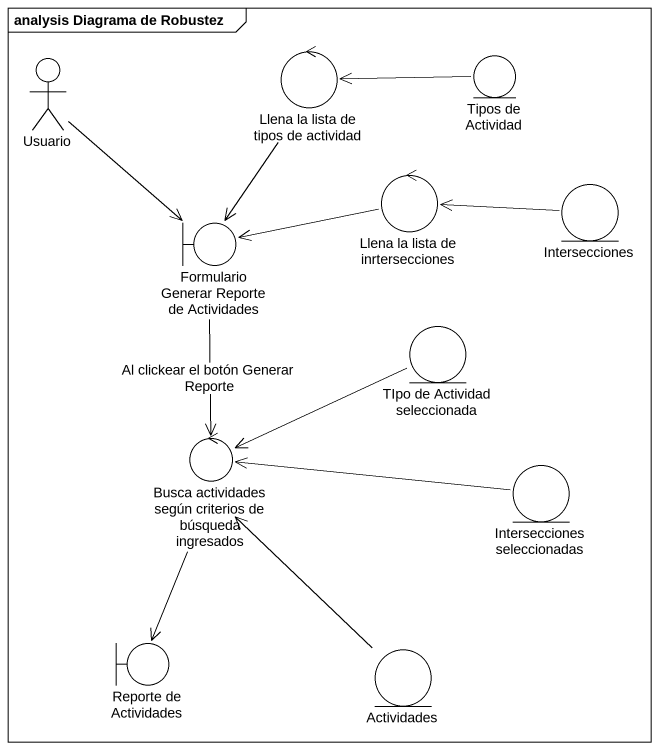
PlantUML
@startuml
mainframe analysis Diagrama de Robustez
actor Usuario
control "Llena la lista de tipos de actividad" as Llena_la_lista_de_tipos_de
entity "Tipos de Actividad" as Tipos_de_Actividad
control "Llena la lista de inrtersecciones" as Llena_la_lista_de
entity Intersecciones
boundary "Formulario Generar Reporte de Actividades" as Formulario_Generar_Reporte
entity "TIpo de Actividad seleccionada" as TIpo_de_Actividad
control "Busca actividades según criterios de búsqueda ingresados" as Busca_actividades_según
entity "Intersecciones seleccionadas" as Intersecciones_seleccionadas
boundary "Reporte de Actividades" as Reporte_de_Actividades
entity Actividades
Usuario --> Formulario_Generar_Reporte
Llena_la_lista_de_tipos_de --> Formulario_Generar_Reporte
Tipos_de_Actividad -left-> Llena_la_lista_de_tipos_de
Llena_la_lista_de -left-> Formulario_Generar_Reporte
Intersecciones -left-> Llena_la_lista_de
Formulario_Generar_Reporte --> Busca_actividades_según : Al clickear el botón Generar Reporte
TIpo_de_Actividad -left-> Busca_actividades_según
Busca_actividades_según --> Reporte_de_Actividades
Intersecciones_seleccionadas -left-> Busca_actividades_según
Actividades -up-> Busca_actividades_según
@enduml
